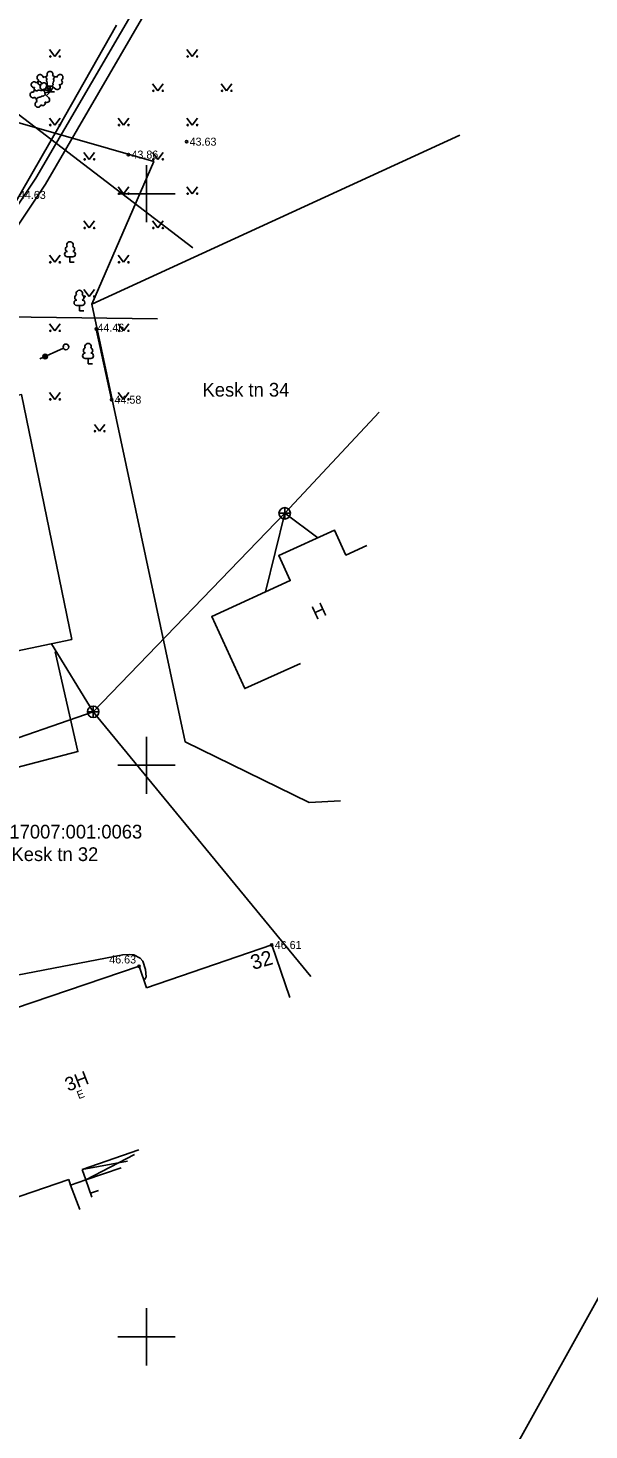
# Model space of a CAD drawing. Extents: x 641898 to 642187, y 6456130 to 6456463.
# Drawn here: x 642039.7 to 642088.7, y 6456191.9 to 6456314.5 of the extents above; entities that cross this region are included whole.
import ezdxf

# ---------------------------------------------------------------- set-up
doc = ezdxf.new("R2010")
doc.units = 0
for name, color, linetype in [('AED', 7, 'Continuous'), ('HALJASTUS', 7, 'Continuous'), ('HOONE', 7, 'Continuous'), ('HOONEDET', 7, 'Continuous'), ('KKAEV', 7, 'Continuous'), ('KORGUS', 7, 'Continuous'), ('KTRASS', 7, 'Continuous'), ('MPKAABEL', 7, 'Continuous'), ('PIIR', 7, 'Continuous'), ('POST', 7, 'Continuous'), ('PUU', 7, 'Continuous'), ('SIOHULIIN', 7, 'Continuous'), ('TEE', 7, 'Continuous'), ('VORK', 7, 'Continuous'), ('VORMISTUS', 7, 'Continuous'), ('VTRASS', 7, 'Continuous')]:
    doc.layers.add(name, color=color, linetype=linetype)

msp = doc.modelspace()

# ---------------------------------------------------------------- linework, layer by layer
at = {"layer": 'AED'}
msp.add_lwpolyline([(642045.61, 6456288.16), (642046.95, 6456281.98)], dxfattribs=at)
at = {"layer": 'HALJASTUS'}
for p, q in [((642041.54, 6456312.61), (642042, 6456312)), ((642042, 6456312), (642042.45, 6456312.61)), ((642053.54, 6456312.61), (642054, 6456312)), ((642054, 6456312), (642054.45, 6456312.61)), ((642050.54, 6456309.61), (642051, 6456309)), ((642051, 6456309), (642051.45, 6456309.61)), ((642056.54, 6456309.61), (642057, 6456309)), ((642057, 6456309), (642057.45, 6456309.61)), ((642041.54, 6456306.61), (642042, 6456306)), ((642042, 6456306), (642042.45, 6456306.61)), ((642047.54, 6456306.61), (642048, 6456306)), ((642048, 6456306), (642048.45, 6456306.61)), ((642053.54, 6456306.61), (642054, 6456306)), ((642054, 6456306), (642054.45, 6456306.61)), ((642044.54, 6456303.61), (642045, 6456303)), ((642045, 6456303), (642045.45, 6456303.61)), ((642050.54, 6456303.61), (642051, 6456303)), ((642051, 6456303), (642051.45, 6456303.61)), ((642047.54, 6456300.61), (642048, 6456300)), ((642048, 6456300), (642048.45, 6456300.61)), ((642053.54, 6456300.61), (642054, 6456300)), ((642054, 6456300), (642054.45, 6456300.61)), ((642044.54, 6456297.61), (642045, 6456297)), ((642045, 6456297), (642045.45, 6456297.61)), ((642050.54, 6456297.61), (642051, 6456297)), ((642051, 6456297), (642051.45, 6456297.61)), ((642041.54, 6456294.61), (642042, 6456294)), ((642042, 6456294), (642042.45, 6456294.61)), ((642047.54, 6456294.61), (642048, 6456294)), ((642048, 6456294), (642048.45, 6456294.61)), ((642044.54, 6456291.61), (642045, 6456291)), ((642045, 6456291), (642045.45, 6456291.61)), ((642041.54, 6456288.61), (642042, 6456288)), ((642042, 6456288), (642042.45, 6456288.61)), ((642047.54, 6456288.61), (642048, 6456288)), ((642048, 6456288), (642048.45, 6456288.61)), ((642041.54, 6456282.61), (642042, 6456282)), ((642042, 6456282), (642042.45, 6456282.61)), ((642047.54, 6456282.61), (642048, 6456282)), ((642048, 6456282), (642048.45, 6456282.61)), ((642045.45, 6456279.82), (642045.91, 6456279.22)), ((642045.91, 6456279.22), (642046.36, 6456279.82))]:
    msp.add_line(p, q, dxfattribs=at)
for centre in [(642041.6, 6456312), (642042.43, 6456312), (642053.6, 6456312), (642054.43, 6456312), (642050.6, 6456309), (642051.43, 6456309), (642056.6, 6456309), (642057.43, 6456309), (642041.6, 6456306), (642042.43, 6456306), (642047.6, 6456306), (642048.43, 6456306), (642053.6, 6456306), (642054.43, 6456306), (642044.6, 6456303), (642045.43, 6456303), (642050.6, 6456303), (642051.43, 6456303), (642047.6, 6456300), (642048.43, 6456300), (642053.6, 6456300), (642054.43, 6456300), (642044.6, 6456297), (642045.43, 6456297), (642050.6, 6456297), (642051.43, 6456297), (642041.6, 6456294), (642042.43, 6456294), (642047.6, 6456294), (642048.43, 6456294), (642044.6, 6456291), (642045.43, 6456291), (642041.6, 6456288), (642042.43, 6456288), (642047.6, 6456288), (642048.43, 6456288), (642041.6, 6456282), (642042.43, 6456282), (642047.6, 6456282), (642048.43, 6456282), (642045.51, 6456279.22), (642046.34, 6456279.22)]:
    msp.add_circle(centre, 0.055, dxfattribs=at)
at = {"layer": 'HOONE'}
for p, q in [((642060.95, 6456234.28), (642060.95, 6456234.28)), ((642035.55, 6456227.73), (642049.36, 6456232.41)), ((642050.01, 6456230.52), (642049.36, 6456232.41)), ((642044.39, 6456214.65), (642049.34, 6456216.35)), ((642044.39, 6456214.65), (642044.7, 6456213.74)), ((642043.21, 6456213.77), (642029.67, 6456209.12))]:
    msp.add_line(p, q, dxfattribs=at)
for points in [[(642043.48, 6456261), (642033.87, 6456259), (642031.96, 6456268.44), (642029.47, 6456280.42), (642039.09, 6456282.43), (642043.48, 6456261)], [(642063.46, 6456258.9), (642058.59, 6456256.71), (642055.7, 6456263), (642062.57, 6456266.16), (642061.56, 6456268.35), (642066.43, 6456270.55), (642067.42, 6456268.39), (642069.25, 6456269.23)], [(642062.54, 6456229.67), (642060.95, 6456234.28), (642050.01, 6456230.52)], [(642043.21, 6456213.77), (642043.38, 6456213.28), (642044.7, 6456213.74)], [(642043.38, 6456213.28), (642044.18, 6456211.15)]]:
    msp.add_lwpolyline(points, dxfattribs=at)
at = {"layer": 'HOONEDET'}
for p, q in [((642044.7, 6456213.74), (642048.95, 6456215.96)), ((642045.24, 6456212.22), (642044.7, 6456213.74)), ((642045.12, 6456212.56), (642045.82, 6456212.81))]:
    msp.add_line(p, q, dxfattribs=at)
for points in [[(642048.35, 6456215.36), (642044.39, 6456214.65)], [(642044.7, 6456213.74), (642047.79, 6456214.79)]]:
    msp.add_lwpolyline(points, dxfattribs=at)
at = {"layer": 'KKAEV'}
for p, q in [((642061.58, 6456272.04), (642062.58, 6456272.04)), ((642062.08, 6456271.54), (642062.08, 6456272.54)), ((642044.86, 6456254.68), (642045.86, 6456254.68)), ((642045.35, 6456254.18), (642045.35, 6456255.18))]:
    msp.add_line(p, q, dxfattribs=at)
for centre in [(642062.08, 6456272.04), (642045.35, 6456254.68)]:
    msp.add_circle(centre, 0.5, dxfattribs=at)
at = {"layer": 'KORGUS'}
for centre in [(642053.51, 6456304.55), (642048.43, 6456303.42), (642045.61, 6456288.16), (642046.95, 6456281.98), (642060.95, 6456234.28), (642049.36, 6456232.41)]:
    msp.add_circle(centre, 0.1, dxfattribs=at)
at = {"layer": 'KTRASS'}
msp.add_line((642030.22, 6456313.5), (642054.04, 6456295.27), dxfattribs=at)
for points in [[(642070.34, 6456280.88), (642062.08, 6456272.04), (642045.35, 6456254.68), (642035.9, 6456251.41), (642023.18, 6456258.33), (642017.21, 6456253.96), (641994.16, 6456237.09)], [(642062.08, 6456272.04), (642060.4, 6456265.16)], [(642062.08, 6456272.04), (642064.98, 6456269.89)], [(642045.35, 6456254.68), (642041.71, 6456260.63)], [(642045.35, 6456254.68), (642064.36, 6456231.51)]]:
    msp.add_lwpolyline(points, dxfattribs=at)
at = {"layer": 'MPKAABEL'}
for points in [[(642009.9, 6456232.38), (642010.36, 6456232.76), (642010.36, 6456233.27), (642007.43, 6456242.12), (642006.45, 6456244.94), (642006.48, 6456245.62), (642011.32, 6456254.02), (642016.38, 6456262.58), (642021.37, 6456271.1), (642026.92, 6456280.56), (642032.1, 6456289.04), (642037.52, 6456297.43), (642042.36, 6456305.86), (642047.37, 6456314.74)], [(642010.04, 6456232), (642011, 6456232.36), (642011.85, 6456232.51), (642013.5, 6456232.57), (642014.21, 6456232.47), (642016.25, 6456232), (642018.51, 6456230.96), (642019.69, 6456229.5), (642021.25, 6456228.34), (642023.38, 6456227.39), (642034.14, 6456230.77), (642047.93, 6456233.42), (642048.55, 6456233.45), (642048.89, 6456233.41), (642049.46, 6456233.12), (642049.69, 6456232.85), (642049.93, 6456232.12), (642049.99, 6456231.5), (642049.87, 6456231.27)]]:
    msp.add_lwpolyline(points, dxfattribs=at)
at = {"layer": 'PIIR'}
for points in [[(641984.09, 6456326.13), (641986.44, 6456321.27), (642050.64, 6456302.82), (642045.24, 6456290.33), (642053.37, 6456252.05), (642064.21, 6456246.74), (642066.94, 6456246.88)], [(642077.37, 6456305.12), (642045.24, 6456290.33), (642050.64, 6456302.82), (641986.44, 6456321.27), (641984.09, 6456326.13)], [(642066.94, 6456246.88), (642064.21, 6456246.74), (642053.37, 6456252.05), (642045.24, 6456290.33), (642077.37, 6456305.12)]]:
    msp.add_lwpolyline(points, dxfattribs=at)
at = {"layer": 'POST'}
msp.add_circle((642042.97, 6456286.59), 0.25, dxfattribs=at)
at = {"layer": 'PUU'}
for p, q in [((642041.08, 6456309.14), (642041.44, 6456309.39)), ((642041.09, 6456308.97), (642041.27, 6456309.37)), ((642041.15, 6456308.68), (642041.09, 6456308.97)), ((642041.58, 6456308.92), (642041.12, 6456308.83)), ((642041.58, 6456308.92), (642041.15, 6456309.11)), ((642041.46, 6456308.38), (642041.15, 6456308.68)), ((642041.58, 6456308.92), (642041.26, 6456308.58)), ((642041.58, 6456308.92), (642041.31, 6456309.3)), ((642041.44, 6456309.39), (642041.73, 6456309.39)), ((642041.51, 6456309.29), (642041.58, 6456308.92)), ((642041.58, 6456308.92), (642041.58, 6456309.39)), ((642041.58, 6456308.92), (642041.85, 6456309.31)), ((642041.96, 6456308.92), (642041.58, 6456308.92)), ((642041.73, 6456309.39), (642042.09, 6456309.15)), ((642043.56, 6456294.47), (642043.08, 6456294.47)), ((642043.32, 6456294), (642043.32, 6456294.47)), ((642043.7, 6456294), (642043.32, 6456294)), ((642044.38, 6456290.22), (642043.9, 6456290.22)), ((642044.14, 6456289.75), (642044.14, 6456290.22)), ((642044.52, 6456289.75), (642044.14, 6456289.75)), ((642045.14, 6456285.58), (642044.66, 6456285.58)), ((642044.9, 6456285.1), (642044.9, 6456285.58)), ((642045.28, 6456285.1), (642044.9, 6456285.1))]:
    msp.add_line(p, q, dxfattribs=at)
for points in [[(642041.17, 6456310.21), (642041.28, 6456310.1), (642041.29, 6456310.07), (642041.29, 6456310.02), (642041.28, 6456309.93), (642041.28, 6456309.88), (642041.3, 6456309.8), (642041.33, 6456309.71), (642041.34, 6456309.67), (642041.34, 6456309.62), (642041.33, 6456309.56), (642041.33, 6456309.53), (642041.34, 6456309.49), (642041.37, 6456309.46), (642041.44, 6456309.39)], [(642041.99, 6456310.22), (642041.9, 6456310.1), (642041.88, 6456310.07), (642041.88, 6456310.02), (642041.9, 6456309.93), (642041.9, 6456309.88), (642041.88, 6456309.8), (642041.84, 6456309.71), (642041.83, 6456309.67), (642041.83, 6456309.62), (642041.85, 6456309.56), (642041.85, 6456309.53), (642041.83, 6456309.49), (642041.81, 6456309.46), (642041.73, 6456309.39)], [(642040.23, 6456309.07), (642040.36, 6456309), (642040.4, 6456308.99), (642040.45, 6456309), (642040.53, 6456309.04), (642040.58, 6456309.05), (642040.66, 6456309.04), (642040.76, 6456309.02), (642040.8, 6456309.02), (642040.85, 6456309.03), (642040.91, 6456309.06), (642040.94, 6456309.07), (642040.98, 6456309.05), (642041.01, 6456309.03), (642041.09, 6456308.98)], [(642040.4, 6456308.27), (642040.48, 6456308.39), (642040.51, 6456308.41), (642040.56, 6456308.42), (642040.65, 6456308.43), (642040.69, 6456308.43), (642040.77, 6456308.47), (642040.85, 6456308.53), (642040.89, 6456308.54), (642040.94, 6456308.55), (642041, 6456308.54), (642041.03, 6456308.55), (642041.07, 6456308.58), (642041.09, 6456308.61), (642041.15, 6456308.68)]]:
    msp.add_lwpolyline(points, dxfattribs=at)
for centre, radius, start, end in [((642040.19, 6456309.53), 0.256, 156.2455, 277.2601), ((642040.19, 6456309.53), 0.256, 35.2284, 156.243), ((642040.61, 6456309.59), 0.224, 353.247, 156.3153), ((642040.7, 6456310.16), 0.256, 125.5389, 246.5536), ((642040.73, 6456309.74), 0.224, 125.4667, 288.5349), ((642040.7, 6456310.16), 0.256, 4.5218, 125.5364), ((642040.94, 6456309.33), 0.237, 125.5377, 305.5366), ((642041.05, 6456309.47), 0.237, 336.2453, 156.2442), ((642041.09, 6456310.02), 0.202, 65.2382, 130.7412), ((642041.35, 6456310.11), 0.202, 84.7965, 150.2995), ((642041.58, 6456310.44), 0.256, 90.0013, 211.0159), ((642041.58, 6456310.44), 0.256, 328.9841, 89.9987), ((642041.82, 6456310.11), 0.202, 34.3857, 95.2035), ((642042.06, 6456310.03), 0.202, 50.3173, 111.1351), ((642042.22, 6456309.34), 0.237, 235.5219, 55.5208), ((642042.45, 6456310.17), 0.256, 55.522, 176.5367), ((642042.43, 6456309.75), 0.224, 252.5235, 55.5918), ((642042.45, 6456310.17), 0.256, 294.5049, 55.5195), ((642040.09, 6456308.64), 0.256, 69.7076, 190.7222), ((642040.09, 6456308.64), 0.256, 190.7247, 311.7393), ((642040.37, 6456308.93), 0.202, 135.1091, 195.927), ((642040.4, 6456309.18), 0.202, 151.0407, 211.8586), ((642040.46, 6456308.46), 0.202, 185.5199, 251.0229), ((642040.59, 6456308.23), 0.202, 165.9617, 231.4647), ((642041.3, 6456308.21), 0.237, 226.2611, 46.2601), ((642040.53, 6456307.82), 0.256, 105.2452, 226.2599), ((642040.53, 6456307.82), 0.256, 226.2624, 347.277), ((642040.94, 6456307.93), 0.224, 226.1901, 29.2584), ((642043.09, 6456294.71), 0.238, 90.0016, 269.3953), ((642043.15, 6456295.17), 0.233, 109.0217, 253.1415), ((642043.32, 6456295.52), 0.277, 332.5799, 207.4201), ((642043.49, 6456295.17), 0.233, 286.8508, 70.9859), ((642043.56, 6456294.71), 0.238, 270.6047, 89.9984), ((642043.97, 6456290.92), 0.233, 109.0217, 253.1415), ((642044.14, 6456291.27), 0.277, 332.5799, 207.4201), ((642044.31, 6456290.92), 0.233, 286.8508, 70.9859), ((642043.91, 6456290.46), 0.238, 90.0016, 269.3953), ((642044.38, 6456290.46), 0.238, 270.6047, 89.9984), ((642044.73, 6456286.28), 0.233, 109.0217, 253.1415), ((642044.9, 6456286.62), 0.277, 332.5799, 207.4201), ((642045.07, 6456286.28), 0.233, 286.8508, 70.9859), ((642044.66, 6456285.82), 0.238, 90.0016, 269.3953), ((642045.14, 6456285.82), 0.238, 270.6047, 89.9984)]:
    msp.add_arc(centre, radius, start, end, dxfattribs=at)
at = {"layer": 'SIOHULIIN'}
for p, q in [((642042.74, 6456286.49), (642040.7, 6456285.56)), ((642042.97, 6456286.59), (642042.97, 6456286.59))]:
    msp.add_line(p, q, dxfattribs=at)
for radius in [0.199, 0.19, 0.18, 0.171, 0.162, 0.152, 0.143, 0.133, 0.124, 0.114, 0.105, 0.0953, 0.0858, 0.0763, 0.0669, 0.0574, 0.0479, 0.0385, 0.029, 0.0195, 0.0101, 0.00061]:
    msp.add_circle((642041.15, 6456285.76), radius, dxfattribs=at)
at = {"layer": 'TEE'}
for points in [[(642086.58, 6456378.76), (642075.1, 6456364.04), (642059.31, 6456334.11), (642059.19, 6456332.88), (642059.07, 6456332), (642057.24, 6456328.48), (642041.19, 6456300.84), (642034.94, 6456291.49), (642023.1, 6456276.4), (642022.12, 6456273.48), (642022.21, 6456270.78)], [(642022.31, 6456277.01), (642034.13, 6456292.07), (642040.35, 6456301.37), (642057.65, 6456331.1), (642058.06, 6456331.94), (642058.31, 6456333.13), (642058.4, 6456334.13), (642074, 6456364.55), (642085.93, 6456379.24)]]:
    msp.add_lwpolyline(points, dxfattribs=at)
at = {"layer": 'VORK'}
for p, q in [((642050, 6456302.5), (642050, 6456297.5)), ((642047.5, 6456300), (642052.5, 6456300)), ((642050, 6456252.5), (642050, 6456247.5)), ((642047.5, 6456250), (642052.5, 6456250)), ((642050, 6456202.5), (642050, 6456197.5)), ((642047.5, 6456200), (642052.5, 6456200))]:
    msp.add_line(p, q, dxfattribs=at)
at = {"layer": 'VORMISTUS'}
msp.add_lwpolyline([(642187.35, 6456379.66), (642048.99, 6456130.49), (641898.19, 6456214.23), (642036.54, 6456463.4), (642187.35, 6456379.66)], dxfattribs=at)
at = {"layer": 'VTRASS'}
for points in [[(642026.66, 6456289.38), (642050.97, 6456289.06)], [(642019.82, 6456225.53), (642038.44, 6456233.2), (642033.21, 6456248.38), (642044.02, 6456251.19), (642042.04, 6456259.92)]]:
    msp.add_lwpolyline(points, dxfattribs=at)

# ---------------------------------------------------------------- texts
at = {"layer": 'HOONE'}
for s, height, rotation, p in [('H', 1.2, 24.8119, (642064.8, 6456262.7)), ('32', 1.285, 16.1443, (642059.31, 6456232.09)), ('3H', 1.2, 21.1247, (642043.16, 6456221.44)), ('E', 0.7, 21.1247, (642044.08, 6456220.78))]:
    msp.add_text(s, height=height, rotation=rotation, dxfattribs=at).set_placement(p)
at = {"layer": 'KORGUS'}
for s, p in [(' 43.63', (642053.51, 6456304.2)), (' 43.86', (642048.43, 6456303.07)), (' 44.63', (642038.6, 6456299.54)), (' 44.46', (642045.46, 6456287.93)), (' 44.58', (642046.95, 6456281.63)), (' 46.61', (642060.95, 6456233.93)), (' 46.63', (642046.49, 6456232.66))]:
    msp.add_text(s, height=0.7, dxfattribs=at).set_placement(p)
at = {"layer": 'PIIR'}
for s, p in [('Kesk tn 34', (642054.9, 6456282.25)), ('17007:001:0063', (642038.03, 6456243.59)), ('Kesk tn 32', (642038.21, 6456241.62))]:
    msp.add_text(s, height=1.2, dxfattribs=at).set_placement(p)

doc.saveas('drawing.dxf')
